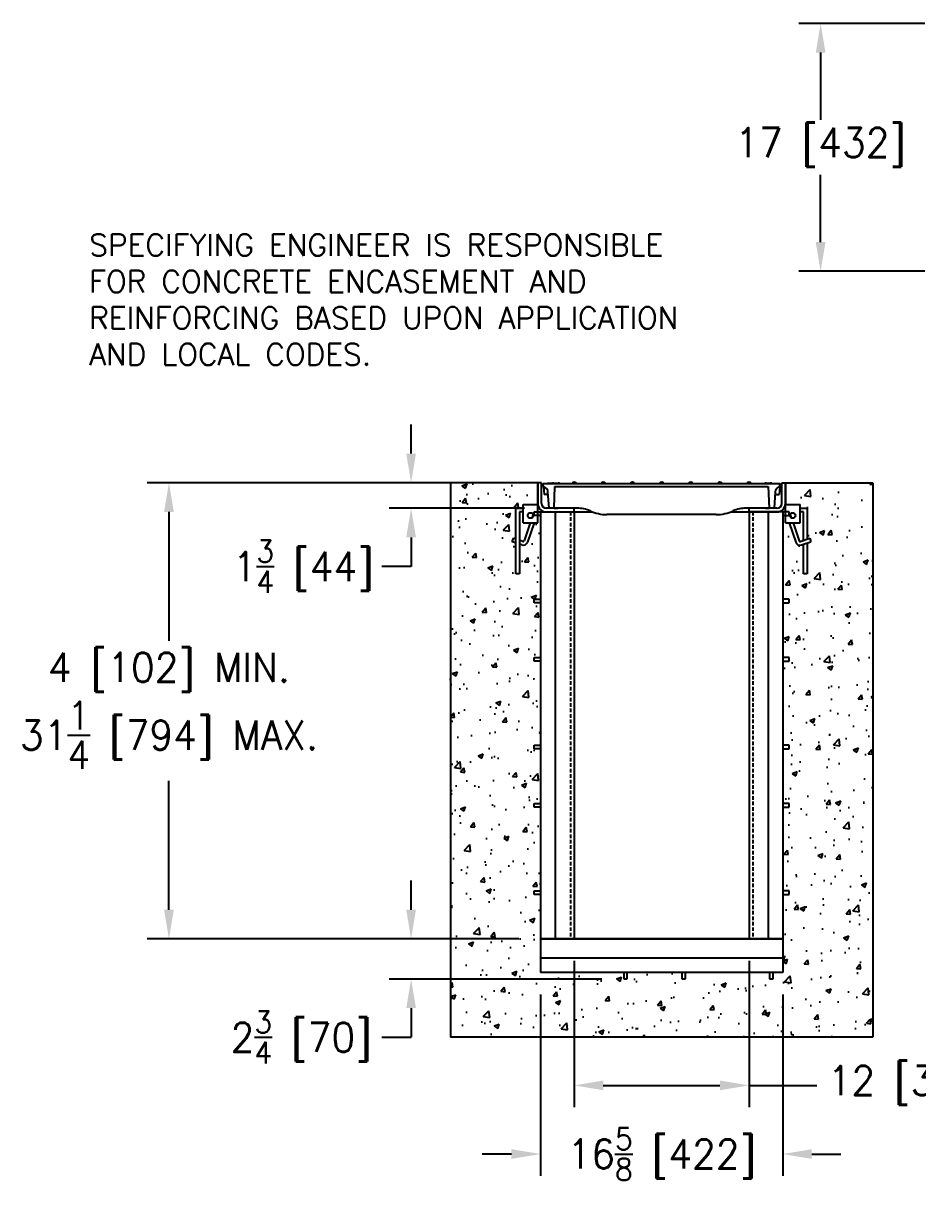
# Model space of a CAD drawing. Header units: inches. Extents: x 1 to 145, y 1 to 83.
# Drawn here: x 1.4 to 62.8, y 0.9 to 81.4 of the extents above; entities that cross this region are included whole.
import ezdxf

# ---------------------------------------------------------------- set-up
doc = ezdxf.new("R2010")
doc.units = ezdxf.units.IN
doc.header["$MEASUREMENT"] = 0
doc.linetypes.add('HIDDEN', pattern=[0.375, 0.25, -0.125])
doc.layers.add('FRAME', color=5, linetype='Continuous')
doc.layers.add('SIDEWALL', color=3, linetype='Continuous')
doc.layers.add('Grate', color=7, linetype='Continuous', lineweight=25)
doc.styles.add('Sales', font='romans.shx', dxfattribs={"width": 0.95})
doc.styles.add('ZURN', font='romans.shx')
doc.dimstyles.new('Sales Drawing', dxfattribs={"dimscale": 4, "dimtxt": 0.5, "dimasz": 0.5, "dimexe": 0.375, "dimexo": 0.375, "dimgap": 0.09, "dimtad": 0, "dimtih": 1, "dimtoh": 1, "dimdec": 4, "dimzin": 0, "dimdsep": 46, "dimlunit": 5, "dimtxsty": 'Sales', "dimcen": 0, "dimclrd": 256, "dimclre": 256, "dimclrt": 256, "dimadec": 0, "dimazin": 0, "dimtfac": 0.75, "dimtdec": 4, "dimtofl": 0, "dimtmove": 0, "dimatfit": 3, "dimfxl": 0, "dimtolj": 1, "dimtzin": 0, "dimlwd": -1, "dimlwe": -1, "dimarcsym": 0})

# ---------------------------------------------------------------- blocks, each defined once
blk = doc.blocks.new('*D3')
for p, q in [((35.186, 49.889), (9.869, 49.889)), ((11.369, 47.889), (11.369, 39.038)), ((11.369, 20.595), (11.369, 29.446)), ((35.376, 18.595), (9.869, 18.595))]:
    blk.add_line(p, q)
for points in [[(11.036, 47.889), (11.703, 47.889), (11.369, 49.889)], [(11.036, 20.595), (11.703, 20.595), (11.369, 18.595)]]:
    blk.add_solid(points)
at = {"layer": 'Defpoints', "color": 0}
for p in [(36.686, 49.889), (11.369, 18.595), (36.876, 18.595)]:
    blk.add_point(p, dxfattribs=at)
at = {"insert": (11.369, 34.242), "char_height": 2, "attachment_point": 5, "style": 'Sales'}
blk.add_mtext('\\A1;4 [102] MIN.\\P31{\\H0.9625x;\\S1/4;} [794] MAX.', dxfattribs=at)
blk = doc.blocks.new('*D4')
for p, q in [((27.991, 20.595), (27.991, 22.595)), ((35.376, 18.595), (26.491, 18.595)), ((41.083, 15.845), (26.491, 15.845)), ((27.991, 13.845), (27.991, 11.845)), ((25.991, 11.845), (27.991, 11.845))]:
    blk.add_line(p, q)
for points in [[(27.657, 20.595), (28.324, 20.595), (27.991, 18.595)], [(27.657, 13.845), (28.324, 13.845), (27.991, 15.845)]]:
    blk.add_solid(points)
at = {"layer": 'Defpoints', "color": 0}
for p in [(36.876, 18.595), (27.991, 15.845), (42.583, 15.845)]:
    blk.add_point(p, dxfattribs=at)
at = {"insert": (20.451, 11.845), "char_height": 2, "attachment_point": 5, "style": 'Sales'}
blk.add_mtext('\\A1;2{\\H0.750000x;\\S3/4;} [70]', dxfattribs=at)
blk = doc.blocks.new('*D5')
for p, q in [((39.186, 17.095), (39.186, 7.047)), ((51.186, 17.095), (51.186, 7.047)), ((41.186, 8.547), (49.186, 8.547)), ((51.186, 8.547), (55.846, 8.547))]:
    blk.add_line(p, q)
for points in [[(41.186, 8.881), (41.186, 8.214), (39.186, 8.547)], [(49.186, 8.881), (49.186, 8.214), (51.186, 8.547)]]:
    blk.add_solid(points)
at = {"layer": 'Defpoints', "color": 0}
for p in [(39.186, 18.595), (51.186, 18.595), (39.186, 8.547)]:
    blk.add_point(p, dxfattribs=at)
at = {"insert": (62.449, 8.547), "char_height": 2, "attachment_point": 5, "style": 'Sales'}
blk.add_mtext('\\A1;12 [305]', dxfattribs=at)
blk = doc.blocks.new('*D6')
for p, q in [((36.876, 14.785), (36.876, 2.338)), ((53.496, 14.785), (53.496, 2.338)), ((34.876, 3.838), (32.876, 3.838)), ((55.496, 3.838), (57.496, 3.838))]:
    blk.add_line(p, q)
for points in [[(34.876, 4.171), (34.876, 3.505), (36.876, 3.838)], [(55.496, 4.171), (55.496, 3.505), (53.496, 3.838)]]:
    blk.add_solid(points)
at = {"layer": 'Defpoints', "color": 0}
for p in [(36.876, 16.285), (53.496, 16.285), (36.876, 3.838)]:
    blk.add_point(p, dxfattribs=at)
at = {"insert": (45.203, 3.838), "char_height": 2, "attachment_point": 5, "style": 'Sales'}
blk.add_mtext('\\A1;16{\\H0.750000x;\\S5/8;} [422]', dxfattribs=at)
blk = doc.blocks.new('*D7')
for p, q in [((27.991, 51.889), (27.991, 53.889)), ((35.186, 49.889), (26.491, 49.889)), ((35.77, 48.139), (26.491, 48.139)), ((27.991, 46.139), (27.991, 44.139)), ((27.991, 44.139), (25.991, 44.139))]:
    blk.add_line(p, q)
for points in [[(27.657, 51.889), (28.324, 51.889), (27.991, 49.889)], [(27.657, 46.139), (28.324, 46.139), (27.991, 48.139)]]:
    blk.add_solid(points)
at = {"layer": 'Defpoints', "color": 0}
for p in [(36.686, 49.889), (27.991, 48.139), (37.27, 48.139)]:
    blk.add_point(p, dxfattribs=at)
at = {"insert": (20.587, 44.139), "char_height": 2, "attachment_point": 5, "style": 'Sales'}
blk.add_mtext('\\A1;1{\\H0.750000x;\\S3/4;} [44]', dxfattribs=at)
blk = doc.blocks.new('*D9')
for p, q in [((63.246, 81.389), (54.601, 81.389)), ((56.101, 79.389), (56.101, 74.773)), ((56.101, 66.389), (56.101, 71.005)), ((63.246, 64.389), (54.601, 64.389))]:
    blk.add_line(p, q)
for points in [[(55.767, 79.389), (56.434, 79.389), (56.101, 81.389)], [(55.767, 66.389), (56.434, 66.389), (56.101, 64.389)]]:
    blk.add_solid(points)
at = {"layer": 'Defpoints', "color": 0}
for p in [(56.101, 81.389), (64.746, 81.389), (64.746, 64.389)]:
    blk.add_point(p, dxfattribs=at)
at = {"insert": (56.101, 72.889), "char_height": 2, "attachment_point": 5, "style": 'Sales'}
blk.add_mtext('\\A1;17 [432]', dxfattribs=at)

msp = doc.modelspace()

# ---------------------------------------------------------------- hatches: boundary and pattern name
h = msp.add_hatch()
h.set_pattern_fill('AR-CONC', scale=0.5, style=0)
h.set_pattern_definition([(50, (17.6, 9.045), (3.5863, -0.31376), [0.375, -4.125]), (355, (17.6, 9.045), (-0.69376, 3.76096), [0.3, -3.3]), (100.4514, (17.8988, 9.019), (2.89255, 3.4472), [0.3187, -3.5057]), (46.184, (17.6, 10.045), (5.3362, -0.8276), [0.5625, -6.1875]), (96.636, (18.0446, 9.976), (4.6733, 4.8706), [0.47805, -5.25856]), (351.184, (17.6, 10.045), (4.6733, 4.8706), [0.45, -4.95]), (21, (18.1, 9.795), (2.98454, -2.0131), [0.375, -4.125]), (326, (18.1, 9.795), (1.21658, 3.62575), [0.3, -3.3]), (71.4514, (18.3486, 9.6274), (4.20111, 1.61265), [0.3187, -3.5057]), (37.5, (17.5999, 9.0451), (0.0608, 1.66447), [0, -3.26, 0, -3.35, 0, -3.3125]), (7.5, (17.6, 9.0451), (1.31535, 1.97206), [0, -1.91, 0, -3.185, 0, -1.2625]), (327.5, (16.4849, 9.0451), (2.669112, -0.112774), [0, -1.25, 0, -3.9, 0, -5.175]), (317.5, (15.985, 9.045), (2.91593, 0.500525), [0, -1.625, 0, -2.59, 0, -3.675])])
h.paths.add_polyline_path([(36.87647, 27.63917), (36.43647, 27.63917), (36.43647, 27.88917), (36.87647, 27.88917), (36.87647, 31.63917), (36.43647, 31.63917), (36.43647, 31.88917), (36.87647, 31.88917), (36.87647, 37.63917), (36.43647, 37.63917), (36.43647, 37.88917), (36.87647, 37.88917), (36.87647, 41.63917), (36.43647, 41.63917), (36.43647, 41.88917), (36.87647, 41.88917), (36.87647, 47.63917), (36.68642, 47.63917), (36.68642, 47.13917), (36.43183, 47.13917), (35.98327, 45.81776, -0.41421356), (35.58691, 45.62229), (35.43642, 45.67338), (35.43642, 43.63917), (35.18642, 43.63917), (35.18642, 45.75824), (34.93589, 45.84328), (35.01625, 46.08002), (35.18642, 46.02225), (35.18642, 48.13917), (35.68642, 48.13917), (35.68642, 48.38917), (36.68642, 48.38917), (36.68642, 49.88917), (30.68642, 49.88917), (30.68642, 11.84517), (59.68642, 11.84517), (59.68642, 49.88917), (53.68642, 49.88917), (53.68642, 48.38917), (54.68642, 48.38917), (54.68642, 48.13917), (55.18642, 48.13917), (55.18642, 46.02225), (55.35659, 46.08002), (55.43695, 45.84328), (55.18642, 45.75824), (55.18642, 43.63917), (54.93642, 43.63917), (54.93642, 45.67338), (54.78594, 45.62229, -0.41421356), (54.38957, 45.81776), (53.94101, 47.13917), (53.68642, 47.13917), (53.68642, 47.63917), (53.49638, 47.63917), (53.49638, 41.88917), (53.93638, 41.88917), (53.93638, 41.63917), (53.49638, 41.63917), (53.49638, 37.88917), (53.93638, 37.88917), (53.93638, 37.63917), (53.49638, 37.63917), (53.49638, 31.88917), (53.93638, 31.88917), (53.93638, 31.63917), (53.49638, 31.63917), (53.49638, 27.88917), (53.93638, 27.88917), (53.93638, 27.63917), (53.49638, 27.63917), (53.49638, 21.88917), (53.93638, 21.88917), (53.93638, 21.63917), (53.49638, 21.63917), (53.49638, 18.59517), (53.49638, 16.28517), (52.83342, 16.28517), (52.83342, 15.84517), (52.58342, 15.84517), (52.58342, 16.28517), (46.83342, 16.28517), (46.83342, 15.84517), (46.58342, 15.84517), (46.58342, 16.28517), (42.83342, 16.28517), (42.83342, 15.84517), (42.58342, 15.84517), (42.58342, 16.28517), (36.87647, 16.28517), (36.87647, 18.59517), (36.87647, 21.63917), (36.43647, 21.63917), (36.43647, 21.88917), (36.87647, 21.88917)])

# ---------------------------------------------------------------- linework, layer by layer
at = {"color": 7}
for p, q in [((36.68642, 49.88917), (30.68642, 49.88917)), ((30.68642, 49.88917), (30.68642, 11.84517)), ((36.68642, 48.38917), (36.68642, 49.88917)), ((53.68642, 48.38917), (53.68642, 49.88917)), ((53.68642, 49.88917), (59.68642, 49.88917)), ((59.68642, 49.88917), (59.68642, 11.84517)), ((59.68642, 11.84517), (30.68642, 11.84517))]:
    msp.add_line(p, q, dxfattribs=at)
at = {"layer": 'FRAME', "color": 7}
for p, q in [((36.93642, 49.88917), (36.68642, 49.88917)), ((36.68642, 49.88917), (36.68642, 48.47317)), ((36.93642, 48.47317), (36.93642, 49.88917)), ((53.43642, 48.47317), (53.43642, 49.88917)), ((53.43642, 49.88917), (53.68642, 49.88917)), ((53.68642, 49.88917), (53.68642, 48.47317)), ((35.68642, 48.38917), (36.68642, 48.38917)), ((35.68642, 47.13917), (35.68642, 48.38917)), ((36.68642, 47.13917), (36.68642, 48.38917)), ((53.68642, 48.38917), (54.68642, 48.38917)), ((53.68642, 47.13917), (53.68642, 48.38917)), ((54.68642, 47.13917), (54.68642, 48.38917)), ((35.18642, 43.63917), (35.18642, 48.13917)), ((35.18642, 48.13917), (35.68642, 48.13917)), ((35.68642, 47.88917), (35.43642, 47.88917)), ((35.43642, 47.88917), (35.43642, 43.63917)), ((36.36088, 47.70789), (36.28299, 47.47845)), ((39.40262, 48.13917), (37.27042, 48.13917)), ((37.27042, 47.88917), (40.42513, 47.88917)), ((39.18642, 47.88917), (39.18642, 48.13917)), ((49.94772, 47.88917), (53.10242, 47.88917)), ((53.10242, 48.13917), (50.97022, 48.13917)), ((51.18642, 47.88917), (51.18642, 48.13917)), ((54.01197, 47.70789), (54.08986, 47.47845)), ((54.68642, 48.13917), (55.18642, 48.13917)), ((54.93642, 47.88917), (54.68642, 47.88917)), ((54.93642, 45.93739), (54.93642, 47.88917)), ((55.18642, 48.13917), (55.18642, 46.02225)), ((35.68642, 47.13917), (36.68642, 47.13917)), ((36.16782, 47.13917), (35.74654, 45.89812)), ((36.43183, 47.13917), (35.98327, 45.81776)), ((53.68642, 47.13917), (54.68642, 47.13917)), ((53.94101, 47.13917), (54.38957, 45.81776)), ((54.20503, 47.13917), (54.6263, 45.89812)), ((34.93589, 45.84328), (35.01625, 46.08002)), ((35.18642, 46.02225), (35.01625, 46.08002)), ((35.66727, 45.85903), (35.43642, 45.93739)), ((54.70558, 45.85903), (55.35659, 46.08002)), ((55.35659, 46.08002), (55.43695, 45.84328)), ((35.18642, 45.75824), (34.93589, 45.84328)), ((35.58691, 45.62229), (35.43642, 45.67338)), ((54.78594, 45.62229), (55.43695, 45.84328)), ((54.93642, 43.63917), (54.93642, 45.67338)), ((55.18642, 45.75824), (55.18642, 43.63917)), ((35.43642, 43.63917), (35.18642, 43.63917)), ((55.18642, 43.63917), (54.93642, 43.63917))]:
    msp.add_line(p, q, dxfattribs=at)
for centre in [(36.18642, 47.63917), (54.18642, 47.63917)]:
    msp.add_circle(centre, 0.1875, dxfattribs=at)
for centre, radius, start, end in [((37.27042, 48.47317), 0.584, 180, 270), ((37.27042, 48.47317), 0.334, 180, 270), ((53.10242, 48.47317), 0.334, 270, 0), ((53.10242, 48.47317), 0.584, 270, 0), ((35.68736, 45.91821), 0.3125, 251.25, 341.25), ((35.68736, 45.91821), 0.0625, 251.25, 341.25), ((54.68549, 45.91821), 0.3125, 198.75, 288.75), ((54.68549, 45.91821), 0.0625, 198.75, 288.75)]:
    msp.add_arc(centre, radius, start, end, dxfattribs=at)
at = {"layer": 'Grate', "color": 7}
for p, q in [((37.06128, 49.82667), (37.06142, 49.82667)), ((37.06128, 49.63917), (37.06128, 49.82667)), ((37.06142, 49.63917), (37.06128, 49.63917)), ((37.06142, 49.63917), (37.06142, 49.82667)), ((37.06142, 49.82667), (53.31142, 49.82667)), ((37.06142, 49.63917), (37.12767, 49.63917)), ((37.07768, 49.63917), (37.1269, 49.07667)), ((37.35922, 49.84667), (37.5416, 49.84667)), ((37.35922, 49.82667), (37.35922, 49.84667)), ((37.46024, 48.13917), (37.38161, 49.26361)), ((37.5416, 49.84667), (37.69647, 49.84667)), ((37.79022, 49.84667), (37.69647, 49.84667)), ((37.69647, 49.84667), (37.69647, 49.82667)), ((37.79022, 49.84667), (37.79022, 49.82667)), ((37.81249, 48.13917), (37.86488, 49.63917)), ((37.81394, 49.84667), (37.81784, 49.84667)), ((37.81395, 49.84667), (37.81395, 49.82667)), ((37.81784, 49.84667), (38.05784, 49.84667)), ((37.81784, 49.84667), (37.81784, 49.82667)), ((37.86488, 49.63917), (52.50797, 49.63917)), ((38.05784, 49.84667), (38.05784, 49.82667)), ((38.18195, 49.84667), (38.08883, 49.84667)), ((38.08883, 49.84667), (38.08883, 49.82667)), ((38.18195, 49.84667), (38.18195, 49.82667)), ((39.18142, 49.91667), (39.19142, 49.91667)), ((41.18142, 49.91667), (41.19142, 49.91667)), ((43.18142, 49.91667), (43.19142, 49.91667)), ((45.18142, 49.91667), (45.19142, 49.91667)), ((47.18142, 49.91667), (47.19142, 49.91667)), ((49.18142, 49.91667), (49.19142, 49.91667)), ((51.18142, 49.91667), (51.19142, 49.91667)), ((52.3599, 49.84667), (52.2623, 49.84667)), ((52.2623, 49.84667), (52.2623, 49.82667)), ((52.3599, 49.84667), (52.3599, 49.82667)), ((52.37728, 49.84667), (52.37728, 49.82667)), ((52.37728, 49.84667), (52.43362, 49.84667)), ((52.43362, 49.84667), (52.43362, 49.82667)), ((52.43362, 49.84667), (52.56415, 49.84667)), ((52.50797, 49.63917), (52.56035, 48.13917)), ((52.56415, 49.84667), (52.56415, 49.82667)), ((52.56415, 49.84667), (52.61728, 49.84667)), ((52.61728, 49.84667), (52.61728, 49.82667)), ((52.61729, 49.84667), (52.62117, 49.84667)), ((52.62117, 49.84667), (52.62117, 49.82667)), ((52.6355, 49.84667), (52.6355, 49.82667)), ((52.7443, 49.84667), (52.6355, 49.84667)), ((52.7443, 49.84667), (52.7443, 49.82667)), ((52.99124, 49.26361), (52.91261, 48.13917)), ((53.24518, 49.63917), (53.31142, 49.63917)), ((53.29502, 49.63917), (53.24581, 49.07667)), ((53.31142, 49.63917), (53.31142, 49.82667)), ((37.31128, 49.07667), (37.1269, 49.07667)), ((37.31128, 49.07667), (37.39468, 49.07667)), ((53.06142, 49.07667), (52.97817, 49.07667)), ((53.06142, 49.07667), (53.24581, 49.07667)), ((37.81249, 48.13917), (37.46024, 48.13917)), ((37.81249, 48.13917), (38.06234, 48.13917)), ((39.40262, 48.13917), (38.06234, 48.13917)), ((48.93642, 47.70167), (41.43642, 47.70167)), ((52.3105, 48.13917), (50.97022, 48.13917)), ((52.3105, 48.13917), (52.56035, 48.13917)), ((52.91261, 48.13917), (52.56035, 48.13917))]:
    msp.add_line(p, q, dxfattribs=at)
for centre, radius, start, end in [((37.43547, 49.85337), 0.375, 214.8339479, 235.2080845), ((37.00752, 49.23745), 0.375, 4, 55.2080845), ((39.18142, 49.79167), 0.125, 90, 163.7397953), ((39.19142, 49.79167), 0.125, 16.2602047, 90), ((41.18142, 49.79167), 0.125, 90, 163.7397953), ((41.19142, 49.79167), 0.125, 16.2602047, 90), ((43.18142, 49.79167), 0.125, 90, 163.7397953), ((43.19142, 49.79167), 0.125, 16.2602047, 90), ((45.18142, 49.79167), 0.125, 90, 163.7397953), ((45.19142, 49.79167), 0.125, 16.2602047, 90), ((47.18142, 49.79167), 0.125, 90, 163.7397953), ((47.19142, 49.79167), 0.125, 16.2602047, 90), ((49.18142, 49.79167), 0.125, 90, 163.7397953), ((49.19142, 49.79167), 0.125, 16.2602047, 90), ((51.18142, 49.79167), 0.125, 90, 163.7397953), ((51.19142, 49.79167), 0.125, 16.2602047, 90), ((53.36532, 49.23745), 0.375, 124.7919155, 176), ((52.93738, 49.85337), 0.375, 304.7919155, 325.1660521), ((39.40262, 46.01417), 2.125, 65.7196957, 90), ((41.43642, 50.52267), 2.821, 245.7196957, 270), ((48.93642, 50.52267), 2.821, 270, 294.2803043), ((50.97022, 46.01417), 2.125, 90, 114.2803043)]:
    msp.add_arc(centre, radius, start, end, dxfattribs=at)
at = {"layer": 'SIDEWALL', "color": 7, "linetype": 'Continuous'}
for p, q in [((36.43647, 47.88917), (39.18647, 47.88917)), ((36.43647, 47.63917), (36.43647, 47.88917)), ((36.87647, 47.63917), (36.43647, 47.63917)), ((36.87647, 47.88917), (36.87647, 18.59517)), ((37.87647, 47.88917), (37.87647, 18.59517)), ((39.18647, 47.88917), (39.18647, 18.59517)), ((51.18638, 47.88917), (51.18638, 18.59517)), ((53.93638, 47.88917), (51.18638, 47.88917)), ((52.49638, 47.88917), (52.49638, 18.59517)), ((53.49638, 47.88917), (53.49638, 18.59517)), ((53.49638, 47.63917), (53.93638, 47.63917)), ((53.93638, 47.63917), (53.93638, 47.88917)), ((36.43647, 41.88917), (36.87647, 41.88917)), ((36.43647, 41.63917), (36.43647, 41.88917)), ((53.93638, 41.88917), (53.49638, 41.88917)), ((53.93638, 41.63917), (53.93638, 41.88917)), ((36.87647, 41.63917), (36.43647, 41.63917)), ((53.49638, 41.63917), (53.93638, 41.63917)), ((36.43647, 37.63917), (36.43647, 37.88917)), ((36.43647, 37.88917), (36.87647, 37.88917)), ((53.93638, 37.88917), (53.49638, 37.88917)), ((53.93638, 37.63917), (53.93638, 37.88917)), ((36.87647, 37.63917), (36.43647, 37.63917)), ((53.49638, 37.63917), (53.93638, 37.63917)), ((36.43647, 31.63917), (36.43647, 31.88917)), ((36.43647, 31.88917), (36.87647, 31.88917)), ((36.87647, 31.63917), (36.43647, 31.63917)), ((53.93638, 31.88917), (53.49638, 31.88917)), ((53.49638, 31.63917), (53.93638, 31.63917)), ((53.93638, 31.63917), (53.93638, 31.88917)), ((36.43647, 27.63917), (36.43647, 27.88917)), ((36.43647, 27.88917), (36.87647, 27.88917)), ((36.87647, 27.63917), (36.43647, 27.63917)), ((53.93638, 27.88917), (53.49638, 27.88917)), ((53.49638, 27.63917), (53.93638, 27.63917)), ((53.93638, 27.63917), (53.93638, 27.88917)), ((36.43647, 21.63917), (36.43647, 21.88917)), ((36.43647, 21.88917), (36.87647, 21.88917)), ((53.93638, 21.88917), (53.49638, 21.88917)), ((53.93638, 21.63917), (53.93638, 21.88917)), ((36.87647, 21.63917), (36.43647, 21.63917)), ((53.49638, 21.63917), (53.93638, 21.63917)), ((36.87647, 18.59517), (39.18647, 18.59517)), ((53.49638, 18.59517), (36.87647, 18.59517)), ((53.49638, 18.59517), (51.18638, 18.59517)), ((53.49638, 17.28517), (36.87647, 17.28517)), ((53.49638, 16.28517), (36.87647, 16.28517)), ((42.58342, 16.28517), (42.58342, 15.84517)), ((42.83342, 15.84517), (42.83342, 16.28517)), ((46.58342, 16.28517), (46.58342, 15.84517)), ((46.83342, 15.84517), (46.83342, 16.28517)), ((52.58342, 16.28517), (52.58342, 15.84517)), ((52.83342, 15.84517), (52.83342, 16.28517)), ((42.58342, 15.84517), (42.83342, 15.84517)), ((46.58342, 15.84517), (46.83342, 15.84517)), ((52.58342, 15.84517), (52.83342, 15.84517))]:
    msp.add_line(p, q, dxfattribs=at)
at = {"layer": 'SIDEWALL', "color": 7, "linetype": 'HIDDEN'}
for p, q in [((38.93647, 47.88917), (38.93647, 18.59517)), ((51.43638, 47.88917), (51.43638, 18.59517))]:
    msp.add_line(p, q, dxfattribs=at)
at = {"layer": 'SIDEWALL', "color": 7}
for p, q in [((36.87647, 18.59517), (53.49638, 18.59517)), ((36.87647, 18.59517), (36.87647, 16.28517)), ((53.49638, 18.59517), (53.49638, 16.28517))]:
    msp.add_line(p, q, dxfattribs=at)

# ---------------------------------------------------------------- texts
at = {"color": 7, "insert": (5.89946, 66.94434), "char_height": 1.5, "attachment_point": 1, "style": 'ZURN'}
msp.add_mtext_dynamic_manual_height_columns('SPECIFYING ENGINEER IS RESPONSIBLE FOR CONCRETE ENCASEMENT AND REINFORCING BASED UPON APPLICATION AND LOCAL CODES.', width=46.0207605, gutter_width=0, heights=[10.21475], dxfattribs=at)

# ---------------------------------------------------------------- dimensions: what is measured, and where the dimension line sits
at = {"color": 7}
for base, p1, p2, picture, middle in [((56.10082, 81.38914), (64.74639, 64.38914), (64.74639, 81.38914), '*D9', (56.10082, 72.88914)), ((27.99082, 48.13917), (36.68642, 49.88917), (37.27042, 48.13917), '*D7', (20.58678, 44.13917))]:
    dim = msp.add_linear_dim(base=base, p1=p1, p2=p2, angle=90, dimstyle='Sales Drawing', dxfattribs=at)
    dim.commit()
    dim.dimension.update_dxf_attribs({"geometry": picture, "text_midpoint": middle})
dim = msp.add_linear_dim(base=(11.36946, 18.59517), p1=(36.68642, 49.88917), p2=(36.87647, 18.59517), angle=90, text='4 [102] MIN.\\P31{\\H0.9625x;\\S1/4;} [794] MAX.', dimstyle='Sales Drawing', dxfattribs=at)
dim.commit()
dim.dimension.update_dxf_attribs({"geometry": '*D3', "text_midpoint": (11.36946, 34.24217)})
dim = msp.add_linear_dim(base=(27.99082, 15.84517), p1=(36.87647, 18.59517), p2=(42.58342, 15.84517), angle=90, dimstyle='Sales Drawing', override={"dimtmove": 1}, dxfattribs=at)
dim.commit()
dim.dimension.update_dxf_attribs({"geometry": '*D4', "text_midpoint": (27.81591, 15.16083), "dimtype": 160})
for base, p1, p2, picture, middle in [((39.18647, 8.54738), (51.18638, 18.59517), (39.18647, 18.59517), '*D5', (62.44866, 8.54738)), ((36.87647, 3.83814), (53.49638, 16.28517), (36.87647, 16.28517), '*D6', (45.20316, 3.83814))]:
    dim = msp.add_linear_dim(base=base, p1=p1, p2=p2, dimstyle='Sales Drawing', dxfattribs=at)
    dim.commit()
    dim.dimension.update_dxf_attribs({"geometry": picture, "text_midpoint": middle, "dimtype": 160})

doc.saveas('drawing.dxf')
